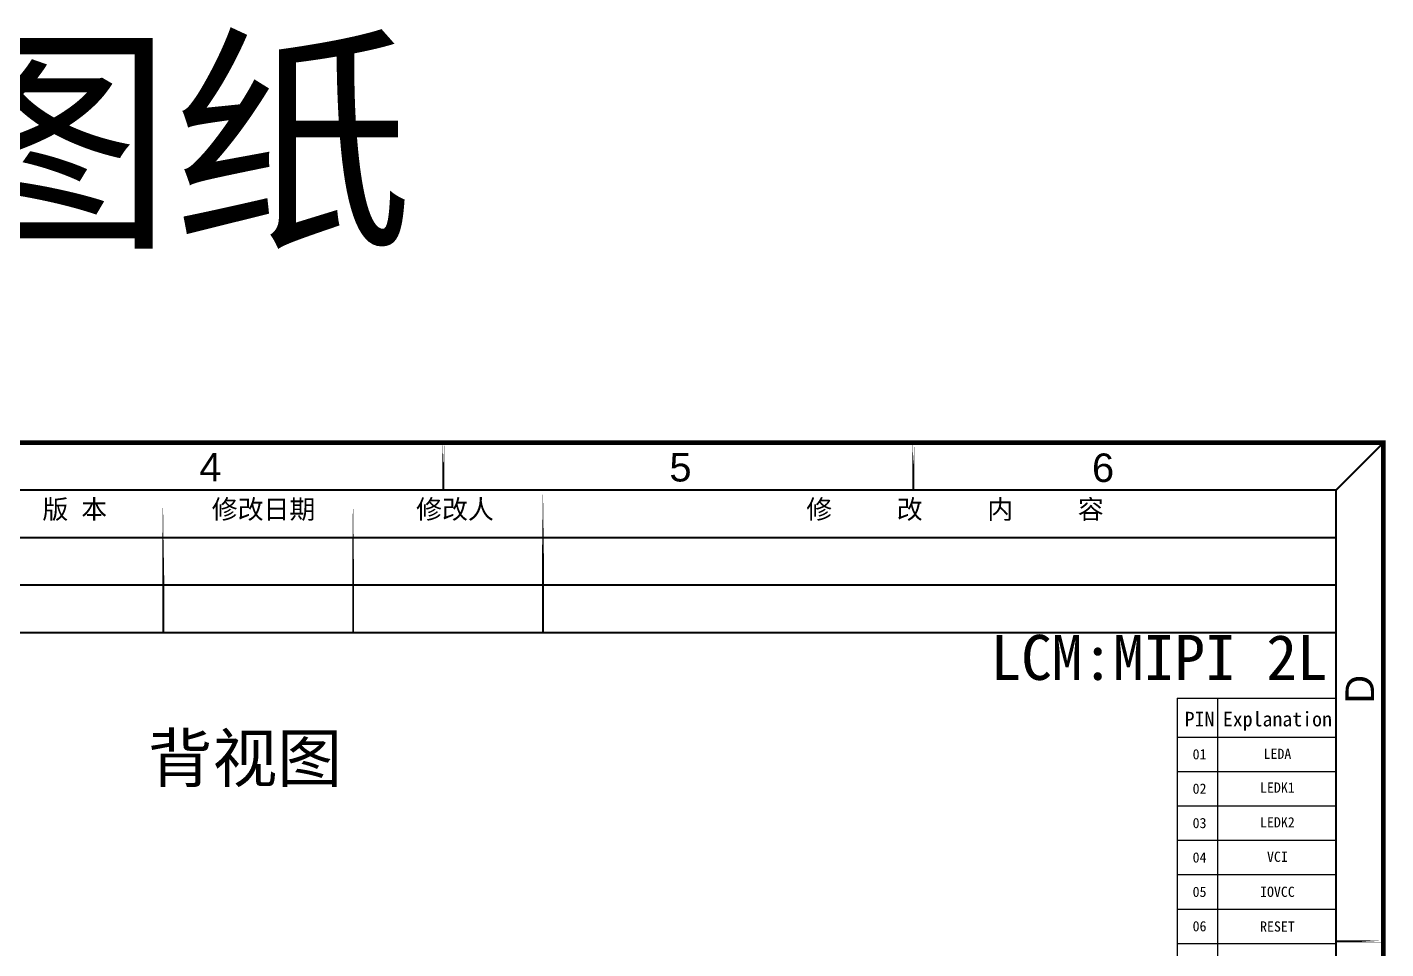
# Model space of a CAD drawing. Header units: millimetres. Extents: x 1862 to 2439, y 367 to 860.
# Drawn here: x 2161.7 to 2439.3, y 672 to 860.3 of the extents above; entities that cross this region are included whole.
import ezdxf
from ezdxf.enums import TextEntityAlignment as Align

# ---------------------------------------------------------------- set-up
doc = ezdxf.new("R2010")
doc.units = ezdxf.units.MM
doc.layers.add('LENS', color=3, linetype='Continuous')
doc.layers.add('鑫视界图框', color=3, linetype='Continuous')
doc.styles.add('Arial', font='arial.ttf')
doc.styles.add('宋体', font='')
doc.styles.add('样式 4', font='')
doc.styles.add('黑体', font='simhei.ttf')
doc.styles.get('宋体').set_extended_font_data('SimSun')
doc.styles.get('样式 4').set_extended_font_data('SimSun')

msp = doc.modelspace()

# ---------------------------------------------------------------- linework, layer by layer
at = {"color": 7}
for p, q in [((2396.67, 723.221), (2429.119, 723.221)), ((2396.67, 723.221), (2396.67, 504.506)), ((2405.006, 567.736), (2405.006, 723.221)), ((2396.67, 715.272), (2429.119, 715.272)), ((2406.623, 715.272), (2429.119, 715.272)), ((2396.67, 708.247), (2429.119, 708.247)), ((2396.67, 701.221), (2429.119, 701.221)), ((2396.67, 694.196), (2429.119, 694.196)), ((2396.67, 687.17), (2429.119, 687.17)), ((2396.67, 680.145), (2429.119, 680.145)), ((2396.67, 673.119), (2429.119, 673.119))]:
    msp.add_line(p, q, dxfattribs=at)
msp.add_line((2429.119, 723.221), (2429.119, 504.506))
at = {"layer": '鑫视界图框', "color": 3}
msp.add_line((2429.119, 765.733), (2387.461, 765.733), dxfattribs=at)
for points, const_width in [([(2438.821, 367.951), (1862.522, 367.951), (1862.522, 775.435), (2438.821, 775.435)], 0.97), ([(2246.722, 775.435), (2246.722, 775.435), (2246.722, 765.83), (2246.722, 765.83)], 0.388), ([(2342.771, 775.435), (2342.771, 775.435), (2342.771, 765.83), (2342.771, 765.83)], 0.388), ([(2429.119, 377.653), (1872.224, 377.653), (1872.224, 765.733), (2429.119, 765.733)], 0.388), ([(1872.224, 765.733), (2429.119, 765.733), (2429.119, 736.627), (1872.224, 736.627)], 0.388), ([(2189.48, 765.733), (2189.48, 765.733), (2189.482, 736.627), (2189.482, 736.627)], 0.388), ([(2228.288, 765.733), (2228.288, 765.733), (2228.29, 736.627), (2228.29, 736.627)], 0.388), ([(2267.096, 765.733), (2267.096, 765.733), (2267.098, 736.627), (2267.098, 736.627)], 0.388), ([(2150.672, 756.031), (2429.119, 756.031), (2429.119, 746.329), (2150.672, 746.329)], 0.388), ([(2438.821, 673.564), (2429.216, 673.564), (2429.216, 673.564), (2438.821, 673.564)], 0.388)]:
    msp.add_lwpolyline(points, close=True, dxfattribs=dict(at, const_width=const_width))
at = {"layer": '鑫视界图框', "color": 3, "const_width": 0.388}
msp.add_lwpolyline([(2429.119, 765.733), (2438.821, 775.435)], dxfattribs=at)

# ---------------------------------------------------------------- texts
at = {"color": 1, "linetype": 'Continuous', "style": '宋体'}
msp.add_text('LCM:MIPI 2L ', height=9.2061, rotation=0, dxfattribs=at).set_placement((2396.099, 726.955), align=Align.CENTER)
at = {"color": 7, "style": '宋体'}
for s, height, p in [('PIN', 2.9787, (2401.242, 718.954)), ('Explanation', 2.97875, (2417.152, 718.954)), ('01', 2.0851, (2401.242, 711.768)), ('LEDA', 2.0851, (2417.152, 711.857)), ('02', 2.0851, (2401.242, 704.742)), ('LEDK1', 2.0851, (2417.152, 704.968)), ('03', 2.0851, (2401.242, 697.717)), ('LEDK2', 2.0851, (2417.152, 697.871)), ('04', 2.0851, (2401.242, 690.691)), ('VCI', 2.0851, (2417.152, 690.822)), ('05', 2.0851, (2401.242, 683.666)), ('IOVCC', 2.0851, (2417.152, 683.666)), ('06', 2.0851, (2401.242, 676.64)), ('RESET', 2.0851, (2417.152, 676.578))]:
    msp.add_text(s, height=height, dxfattribs=at).set_placement(p, align=Align.MIDDLE_CENTER)
at = {"color": 4, "insert": (2044.106, 855.016), "char_height": 36, "width": 217.15769, "attachment_point": 1, "style": '样式 4'}
msp.add_mtext('{\\fMicrosoft YaHei|b0|i0|c134|p34;总成图纸}', dxfattribs=at)
at = {"layer": 'LENS', "insert": (2186.327, 715.819), "char_height": 9.702, "width": 274.21553, "attachment_point": 1, "style": 'Arial'}
msp.add_mtext('{\\fSimHei|b0|i0|c134|p49;\\C4;背视图}', dxfattribs=at)
at = {"layer": '鑫视界图框', "color": 3, "char_height": 5.8212, "width": 2.44825, "attachment_point": 1, "style": '黑体'}
for s, insert in [('{\\fArial|b0|i0|c0|p34;4}', (2196.866, 773.315)), ('{\\fArial|b0|i0|c0|p34;5}', (2292.916, 773.315)), ('{\\fArial|b0|i0|c0|p34;6}', (2379.263, 773.218))]:
    msp.add_mtext(s, dxfattribs=dict(at, insert=insert))
at = {"layer": '鑫视界图框', "color": 3, "lineweight": 0, "char_height": 3.8808, "attachment_point": 1, "style": '黑体'}
for s, insert, width in [('版 本', (2164.794, 763.762), 58.80592), ('{\\fSimHei|b0|i0|c134|p49;修改日期}', (2199.401, 763.762), 58.80592), ('{\\fSimHei|b0|i0|c134|p49;修改人}', (2241.161, 763.762), 58.80592), ('{\\fSimHei|b0|i0|c134|p49;修     改     内     容}', (2320.888, 763.762), 152.64427)]:
    msp.add_mtext(s, dxfattribs=dict(at, insert=insert, width=width))
at = {"layer": '鑫视界图框', "color": 3, "insert": (2431.055, 722.089), "char_height": 5.8212, "width": 24.72257, "attachment_point": 1, "rotation": 90, "style": '黑体'}
msp.add_mtext('{\\fArial|b0|i0|c0|p34;D}', dxfattribs=at)

doc.saveas('drawing.dxf')
